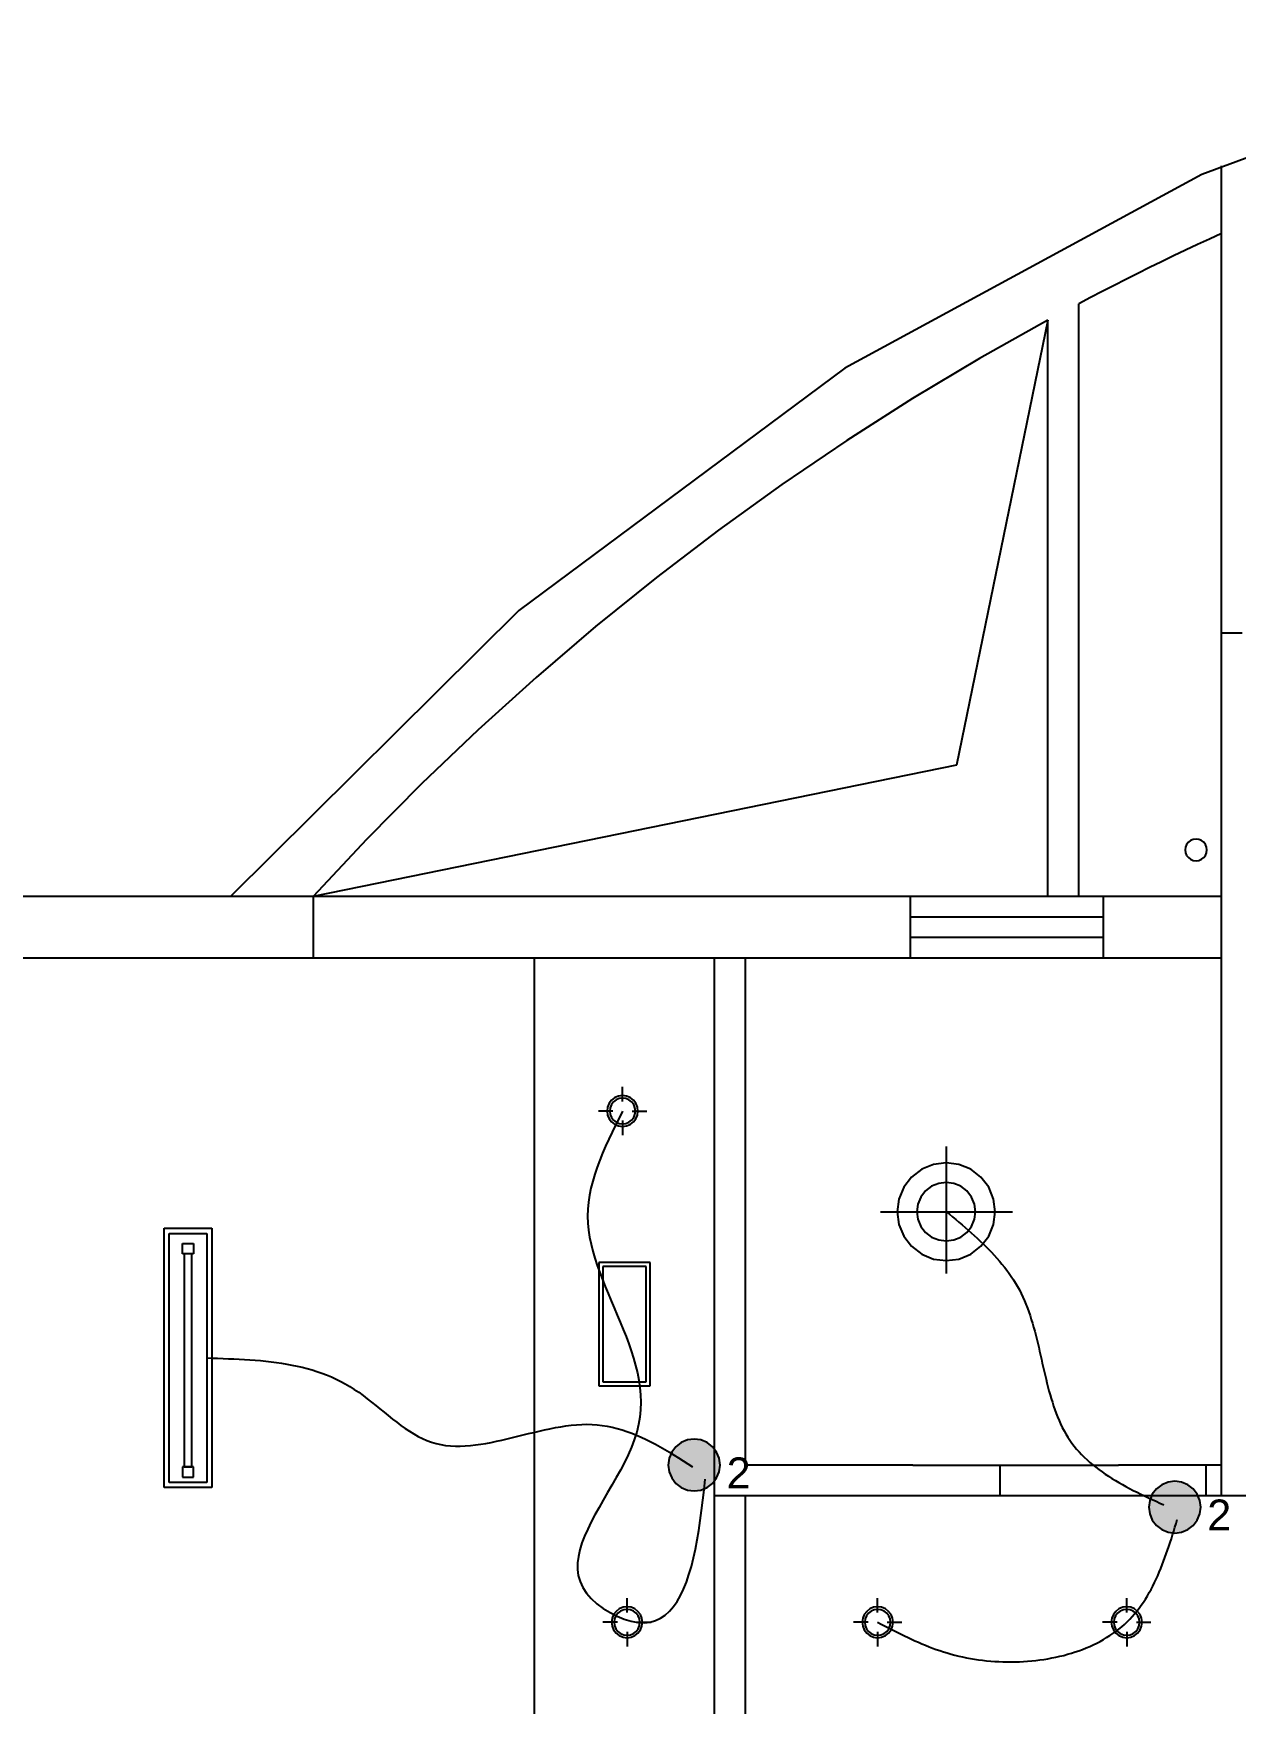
# Model space of a CAD drawing. Header units: centimetres. Extents: x 1966 to 8787, y 7398 to 12383.
# Drawn here: x 2579 to 3046, y 9245 to 9894 of the extents above; entities that cross this region are included whole.
import ezdxf

# ---------------------------------------------------------------- set-up
doc = ezdxf.new("R2010")
doc.units = ezdxf.units.CM
doc.styles.get("Standard").update_dxf_attribs({"font": 'arial.ttf', "height": 10})

# ---------------------------------------------------------------- blocks, each defined once
blk = doc.blocks.new('雙極開關')
h = blk.add_hatch(color=256)
h.dxf.hatch_style = 1
h.paths.add_polyline_path([(8.73, 15.12), (7.13, 17.21), (5.04, 18.81), (2.61, 19.81), (0, 20.16), (-2.61, 19.81), (-5.04, 18.81), (-7.13, 17.21), (-8.73, 15.12), (-9.74, 12.69), (-10.08, 10.08), (-9.74, 7.47), (-8.73, 5.04), (-7.13, 2.95), (-5.04, 1.35), (-2.61, 0.34), (0, 0), (2.61, 0.34), (5.04, 1.35), (7.13, 2.95), (8.73, 5.04), (9.74, 7.47), (10.08, 10.08), (9.74, 12.69)])
for p, q in [((-2.61, 19.81), (-5.04, 18.81)), ((0, 20.16), (-2.61, 19.81)), ((2.61, 19.81), (0, 20.16)), ((5.04, 18.81), (2.61, 19.81)), ((-8.73, 15.12), (-9.74, 12.69)), ((-7.13, 17.21), (-8.73, 15.12)), ((-5.04, 18.81), (-7.13, 17.21)), ((7.13, 17.21), (5.04, 18.81)), ((8.73, 15.12), (7.13, 17.21)), ((9.74, 12.69), (8.73, 15.12)), ((-9.74, 12.69), (-10.08, 10.08)), ((-10.08, 10.08), (-9.74, 7.47)), ((-9.74, 7.47), (-8.73, 5.04)), ((8.73, 5.04), (9.74, 7.47)), ((10.08, 10.08), (9.74, 12.69)), ((9.74, 7.47), (10.08, 10.08)), ((-8.73, 5.04), (-7.13, 2.95)), ((-7.13, 2.95), (-5.04, 1.35)), ((-5.04, 1.35), (-2.61, 0.34)), ((-2.61, 0.34), (0, 0)), ((0, 0), (2.61, 0.34)), ((2.61, 0.34), (5.04, 1.35)), ((5.04, 1.35), (7.13, 2.95)), ((7.13, 2.95), (8.73, 5.04))]:
    blk.add_line(p, q)
blk.add_text('2', height=12).set_placement((12.62, 1.03))

msp = doc.modelspace()

# ---------------------------------------------------------------- linework, layer by layer
for p, q in [((3181.29, 9893.71), (3033.31, 9838.84)), ((3040.97, 9815.95), (3040.97, 9842.28)), ((3033.31, 9838.84), (2894.6, 9763.57)), ((3040.97, 9815.95), (3036.28, 9813.8)), ((3040.97, 9660.57), (3040.97, 9815.95)), ((3026.95, 9809.43), (3022.29, 9807.21)), ((3031.61, 9811.63), (3026.95, 9809.43)), ((3036.28, 9813.8), (3031.61, 9811.63)), ((3013.02, 9802.71), (3008.4, 9800.42)), ((3017.65, 9804.97), (3013.02, 9802.71)), ((3022.29, 9807.21), (3017.65, 9804.97)), ((2999.19, 9795.79), (2994.61, 9793.44)), ((3003.79, 9798.12), (2999.19, 9795.79)), ((3008.4, 9800.42), (3003.79, 9798.12)), ((2990.03, 9791.07), (2985.47, 9788.67)), ((2985.47, 9558.29), (2985.47, 9788.67)), ((2994.61, 9793.44), (2990.03, 9791.07)), ((2973.47, 9782.25), (2937.97, 9609.29)), ((2973.47, 9782.25), (2946.98, 9767.37)), ((2973.47, 9558.29), (2973.47, 9782.25)), ((2894.6, 9763.57), (2767.93, 9669.42)), ((2946.98, 9767.37), (2920.92, 9751.77)), ((2920.92, 9751.77), (2895.31, 9735.44)), ((2895.31, 9735.44), (2870.16, 9718.4)), ((2870.16, 9718.4), (2845.5, 9700.66)), ((2845.5, 9700.66), (2821.35, 9682.25)), ((2821.35, 9682.25), (2797.71, 9663.17)), ((2767.93, 9669.42), (2655.88, 9558.29)), ((2797.71, 9663.17), (2774.62, 9643.43)), ((3040.97, 9558.29), (3040.97, 9660.57)), ((3048.97, 9660.57), (3040.97, 9660.57)), ((2774.62, 9643.43), (2752.09, 9623.06)), ((2752.09, 9623.06), (2730.14, 9602.07)), ((2937.97, 9609.29), (2688.03, 9558.29)), ((2730.14, 9602.07), (2708.78, 9580.47)), ((2708.78, 9580.47), (2688.03, 9558.29)), ((3026.99, 9577.48), (3026.84, 9576.39)), ((3026.84, 9576.39), (3026.99, 9575.29)), ((3027.41, 9578.5), (3026.99, 9577.48)), ((3026.99, 9575.29), (3027.41, 9574.27)), ((3028.08, 9579.37), (3027.41, 9578.5)), ((3028.95, 9580.04), (3028.08, 9579.37)), ((3029.97, 9580.47), (3028.95, 9580.04)), ((3031.07, 9580.61), (3029.97, 9580.47)), ((3032.16, 9580.47), (3031.07, 9580.61)), ((3033.18, 9580.04), (3032.16, 9580.47)), ((3034.05, 9579.37), (3033.18, 9580.04)), ((3034.72, 9578.5), (3034.05, 9579.37)), ((3035.15, 9577.48), (3034.72, 9578.5)), ((3034.72, 9574.27), (3035.15, 9575.29)), ((3035.29, 9576.39), (3035.15, 9577.48)), ((3035.15, 9575.29), (3035.29, 9576.39)), ((3027.41, 9574.27), (3028.08, 9573.4)), ((3028.08, 9573.4), (3028.95, 9572.73)), ((3028.95, 9572.73), (3029.97, 9572.31)), ((3029.97, 9572.31), (3031.07, 9572.16)), ((3031.07, 9572.16), (3032.16, 9572.31)), ((3032.16, 9572.31), (3033.18, 9572.73)), ((3033.18, 9572.73), (3034.05, 9573.4)), ((3034.05, 9573.4), (3034.72, 9574.27)), ((2655.88, 9558.29), (2489.97, 9558.29)), ((2688.03, 9558.29), (2655.88, 9558.29)), ((2688.03, 9558.29), (2688.03, 9534.29)), ((2919.99, 9558.29), (2688.03, 9558.29)), ((2919.99, 9558.29), (2919.99, 9550.29)), ((2973.47, 9558.29), (2919.99, 9558.29)), ((2985.47, 9558.29), (2973.47, 9558.29)), ((2994.99, 9558.29), (2985.47, 9558.29)), ((2994.99, 9558.29), (2994.99, 9550.29)), ((3040.97, 9558.29), (2994.99, 9558.29)), ((3040.97, 9534.29), (3040.97, 9558.29)), ((2994.99, 9550.29), (2919.99, 9550.29)), ((2919.99, 9550.29), (2919.99, 9542.29)), ((2994.99, 9550.29), (2994.99, 9542.29)), ((2994.99, 9542.29), (2919.99, 9542.29)), ((2919.99, 9542.29), (2919.99, 9534.29)), ((2994.99, 9542.29), (2994.99, 9534.29)), ((2688.03, 9534.29), (2513.97, 9534.29)), ((2773.97, 9534.29), (2688.03, 9534.29)), ((2773.97, 9228.29), (2773.97, 9534.29)), ((2843.97, 9534.29), (2773.97, 9534.29)), ((2843.97, 9325.29), (2843.97, 9534.29)), ((2855.97, 9534.29), (2843.97, 9534.29)), ((2855.97, 9337.29), (2855.97, 9534.29)), ((2919.99, 9534.29), (2855.97, 9534.29)), ((2994.99, 9534.29), (2919.99, 9534.29)), ((3040.97, 9534.29), (2994.99, 9534.29)), ((3040.97, 9337.29), (3040.97, 9534.29)), ((2808.22, 9480.9), (2808.22, 9484.31)), ((2803.03, 9477.9), (2802.43, 9476.45)), ((2803.98, 9479.14), (2803.03, 9477.9)), ((2803.89, 9477.4), (2803.39, 9476.19)), ((2804.69, 9478.43), (2803.89, 9477.4)), ((2805.22, 9480.1), (2803.98, 9479.14)), ((2805.72, 9479.23), (2804.69, 9478.43)), ((2806.67, 9480.69), (2805.22, 9480.1)), ((2806.93, 9479.73), (2805.72, 9479.23)), ((2808.22, 9480.9), (2806.67, 9480.69)), ((2808.22, 9479.9), (2806.93, 9479.73)), ((2809.78, 9480.69), (2808.22, 9480.9)), ((2808.22, 9479.9), (2808.22, 9480.9)), ((2809.52, 9479.73), (2808.22, 9479.9)), ((2808.22, 9478.64), (2808.22, 9479.9)), ((2810.72, 9479.23), (2809.52, 9479.73)), ((2811.22, 9480.1), (2809.78, 9480.69)), ((2811.76, 9478.43), (2810.72, 9479.23)), ((2812.47, 9479.14), (2811.22, 9480.1)), ((2812.55, 9477.4), (2811.76, 9478.43)), ((2813.42, 9477.9), (2812.47, 9479.14)), ((2813.05, 9476.19), (2812.55, 9477.4)), ((2814.02, 9476.45), (2813.42, 9477.9)), ((2802.22, 9474.9), (2798.82, 9474.9)), ((2802.43, 9476.45), (2802.22, 9474.9)), ((2802.22, 9474.9), (2802.43, 9473.35)), ((2803.22, 9474.9), (2802.22, 9474.9)), ((2802.43, 9473.35), (2803.03, 9471.9)), ((2803.03, 9471.9), (2803.98, 9470.66)), ((2803.39, 9476.19), (2803.22, 9474.9)), ((2803.22, 9474.9), (2803.39, 9473.61)), ((2804.48, 9474.9), (2803.22, 9474.9)), ((2803.39, 9473.61), (2803.89, 9472.4)), ((2803.89, 9472.4), (2804.69, 9471.36)), ((2803.98, 9470.66), (2805.22, 9469.7)), ((2804.69, 9471.36), (2805.72, 9470.57)), ((2806.86, 9472.18), (2805.51, 9469.46)), ((2805.72, 9470.57), (2806.93, 9470.07)), ((2808.22, 9474.9), (2806.86, 9472.18)), ((2808.22, 9471.16), (2808.22, 9469.9)), ((2809.52, 9470.07), (2810.72, 9470.57)), ((2810.72, 9470.57), (2811.76, 9471.36)), ((2811.22, 9469.7), (2812.47, 9470.66)), ((2811.76, 9471.36), (2812.55, 9472.4)), ((2811.96, 9474.9), (2813.22, 9474.9)), ((2812.47, 9470.66), (2813.42, 9471.9)), ((2812.55, 9472.4), (2813.05, 9473.61)), ((2813.22, 9474.9), (2813.05, 9476.19)), ((2813.05, 9473.61), (2813.22, 9474.9)), ((2813.22, 9474.9), (2814.22, 9474.9)), ((2813.42, 9471.9), (2814.02, 9473.35)), ((2814.22, 9474.9), (2814.02, 9476.45)), ((2814.02, 9473.35), (2814.22, 9474.9)), ((2814.22, 9474.9), (2817.63, 9474.9)), ((2802.9, 9464.01), (2801.66, 9461.29)), ((2804.19, 9466.73), (2802.9, 9464.01)), ((2805.51, 9469.46), (2804.19, 9466.73)), ((2805.22, 9469.7), (2806.67, 9469.1)), ((2806.67, 9469.1), (2808.22, 9468.9)), ((2806.93, 9470.07), (2808.22, 9469.9)), ((2808.22, 9469.9), (2809.52, 9470.07)), ((2808.22, 9469.9), (2808.22, 9468.9)), ((2808.22, 9468.9), (2809.78, 9469.1)), ((2808.22, 9468.9), (2808.22, 9465.49)), ((2809.78, 9469.1), (2811.22, 9469.7)), ((2800.48, 9458.57), (2799.38, 9455.84)), ((2801.66, 9461.29), (2800.48, 9458.57)), ((2934.01, 9461.11), (2934.01, 9454.83)), ((2798.36, 9453.12), (2797.44, 9450.4)), ((2799.38, 9455.84), (2798.36, 9453.12)), ((2924.49, 9452.28), (2920.54, 9449.25)), ((2929.08, 9454.18), (2924.49, 9452.28)), ((2934.01, 9454.83), (2929.08, 9454.18)), ((2938.94, 9454.18), (2934.01, 9454.83)), ((2934.01, 9454.83), (2934.01, 9447.17)), ((2943.53, 9452.28), (2938.94, 9454.18)), ((2947.47, 9449.25), (2943.53, 9452.28)), ((2795.94, 9444.95), (2795.38, 9442.23)), ((2796.63, 9447.67), (2795.94, 9444.95)), ((2797.44, 9450.4), (2796.63, 9447.67)), ((2917.52, 9445.31), (2915.62, 9440.71)), ((2920.54, 9449.25), (2917.52, 9445.31)), ((2928.32, 9445.64), (2925.96, 9443.83)), ((2931.06, 9446.78), (2928.32, 9445.64)), ((2934.01, 9447.17), (2931.06, 9446.78)), ((2936.95, 9446.78), (2934.01, 9447.17)), ((2934.01, 9447.17), (2934.01, 9424.4)), ((2939.7, 9445.64), (2936.95, 9446.78)), ((2942.06, 9443.83), (2939.7, 9445.64)), ((2950.5, 9445.31), (2947.47, 9449.25)), ((2952.4, 9440.71), (2950.5, 9445.31)), ((2794.97, 9439.5), (2794.72, 9436.78)), ((2795.38, 9442.23), (2794.97, 9439.5)), ((2915.62, 9440.71), (2914.97, 9435.79)), ((2923.01, 9438.73), (2922.63, 9435.79)), ((2924.15, 9441.48), (2923.01, 9438.73)), ((2925.96, 9443.83), (2924.15, 9441.48)), ((2943.87, 9441.48), (2942.06, 9443.83)), ((2945, 9438.73), (2943.87, 9441.48)), ((2945.39, 9435.79), (2945, 9438.73)), ((2953.05, 9435.79), (2952.4, 9440.71)), ((2794.72, 9436.78), (2794.64, 9434.05)), ((2794.64, 9434.05), (2794.74, 9431.32)), ((2908.4, 9435.79), (2914.97, 9435.79)), ((2914.97, 9435.79), (2915.62, 9430.86)), ((2914.97, 9435.79), (2922.63, 9435.79)), ((2922.63, 9435.79), (2923.01, 9432.84)), ((2922.63, 9435.79), (2934.05, 9435.79)), ((2923.01, 9432.84), (2924.15, 9430.09)), ((2934.05, 9435.79), (2935.27, 9434.77)), ((2934.05, 9435.79), (2945.39, 9435.79)), ((2935.27, 9434.77), (2936.49, 9433.75)), ((2936.49, 9433.75), (2937.71, 9432.73)), ((2937.71, 9432.73), (2938.92, 9431.7)), ((2938.92, 9431.7), (2940.13, 9430.68)), ((2943.87, 9430.09), (2945, 9432.84)), ((2945, 9432.84), (2945.39, 9435.79)), ((2945.39, 9435.79), (2953.05, 9435.79)), ((2952.4, 9430.86), (2953.05, 9435.79)), ((2953.05, 9435.79), (2959.7, 9435.79)), ((2630.05, 9328.54), (2630.05, 9429.34)), ((2630.05, 9429.34), (2648.67, 9429.34)), ((2632.05, 9330.54), (2632.05, 9427.34)), ((2632.05, 9427.34), (2646.67, 9427.34)), ((2646.67, 9427.34), (2646.67, 9378.94)), ((2648.67, 9429.34), (2648.67, 9328.54)), ((2794.74, 9431.32), (2795.01, 9428.59)), ((2795.01, 9428.59), (2795.43, 9425.87)), ((2795.43, 9425.87), (2795.99, 9423.13)), ((2915.62, 9430.86), (2917.52, 9426.27)), ((2917.52, 9426.27), (2920.54, 9422.32)), ((2924.15, 9430.09), (2925.96, 9427.74)), ((2925.96, 9427.74), (2928.32, 9425.93)), ((2928.32, 9425.93), (2931.06, 9424.79)), ((2936.95, 9424.79), (2939.7, 9425.93)), ((2939.7, 9425.93), (2942.06, 9427.74)), ((2940.13, 9430.68), (2941.32, 9429.65)), ((2941.32, 9429.65), (2942.52, 9428.61)), ((2942.06, 9427.74), (2943.87, 9430.09)), ((2942.52, 9428.61), (2943.7, 9427.57)), ((2943.7, 9427.57), (2944.87, 9426.51)), ((2944.87, 9426.51), (2946.03, 9425.46)), ((2946.03, 9425.46), (2947.17, 9424.39)), ((2947.47, 9422.32), (2950.5, 9426.27)), ((2950.5, 9426.27), (2952.4, 9430.86)), ((2637.17, 9419.43), (2637.17, 9423.45)), ((2637.17, 9423.45), (2641.51, 9423.45)), ((2637.84, 9419.43), (2637.17, 9419.43)), ((2637.84, 9419.43), (2637.84, 9336.62)), ((2640.84, 9419.43), (2637.84, 9419.43)), ((2641.51, 9419.43), (2640.84, 9419.43)), ((2640.84, 9336.62), (2640.84, 9419.43)), ((2641.51, 9423.45), (2641.51, 9419.43)), ((2795.99, 9423.13), (2796.67, 9420.4)), ((2796.67, 9420.4), (2797.47, 9417.66)), ((2920.54, 9422.32), (2924.49, 9419.3)), ((2924.49, 9419.3), (2929.08, 9417.39)), ((2931.06, 9424.79), (2934.01, 9424.4)), ((2934.01, 9424.4), (2936.95, 9424.79)), ((2934.01, 9424.4), (2934.01, 9416.75)), ((2938.94, 9417.39), (2943.53, 9419.3)), ((2943.53, 9419.3), (2947.47, 9422.32)), ((2947.17, 9424.39), (2948.3, 9423.31)), ((2948.3, 9423.31), (2949.41, 9422.22)), ((2949.41, 9422.22), (2950.5, 9421.12)), ((2950.5, 9421.12), (2951.58, 9420.01)), ((2951.58, 9420.01), (2952.63, 9418.88)), ((2952.63, 9418.88), (2953.66, 9417.74)), ((2797.47, 9417.66), (2798.36, 9414.92)), ((2798.36, 9414.92), (2799.34, 9412.18)), ((2818.98, 9416.09), (2798.98, 9416.09)), ((2798.98, 9416.09), (2798.98, 9368.09)), ((2799.34, 9412.18), (2800.38, 9409.43)), ((2817.38, 9414.49), (2800.58, 9414.49)), ((2800.58, 9414.49), (2800.58, 9369.69)), ((2817.38, 9369.69), (2817.38, 9414.49)), ((2818.98, 9368.09), (2818.98, 9416.09)), ((2929.08, 9417.39), (2934.01, 9416.75)), ((2934.01, 9416.75), (2938.94, 9417.39)), ((2934.01, 9416.75), (2934.01, 9411.79)), ((2953.66, 9417.74), (2954.67, 9416.59)), ((2954.67, 9416.59), (2955.65, 9415.41)), ((2955.65, 9415.41), (2956.6, 9414.23)), ((2956.6, 9414.23), (2957.53, 9413.02)), ((2957.53, 9413.02), (2958.43, 9411.79)), ((2800.38, 9409.43), (2801.48, 9406.68)), ((2801.48, 9406.68), (2802.63, 9403.93)), ((2958.43, 9411.79), (2959.29, 9410.55)), ((2959.29, 9410.55), (2960.13, 9409.28)), ((2960.13, 9409.28), (2960.93, 9407.99)), ((2960.93, 9407.99), (2961.7, 9406.68)), ((2961.7, 9406.68), (2962.43, 9405.35)), ((2802.63, 9403.93), (2803.8, 9401.17)), ((2803.8, 9401.17), (2804.99, 9398.4)), ((2962.43, 9405.35), (2963.12, 9403.99)), ((2963.12, 9403.99), (2963.77, 9402.61)), ((2963.77, 9402.61), (2964.39, 9401.2)), ((2964.39, 9401.2), (2964.98, 9399.78)), ((2964.98, 9399.78), (2965.54, 9398.34)), ((2804.99, 9398.4), (2806.17, 9395.63)), ((2806.17, 9395.63), (2807.34, 9392.85)), ((2807.34, 9392.85), (2808.48, 9390.06)), ((2965.54, 9398.34), (2966.07, 9396.88)), ((2966.07, 9396.88), (2966.58, 9395.4)), ((2966.58, 9395.4), (2967.06, 9393.91)), ((2967.06, 9393.91), (2967.52, 9392.41)), ((2808.48, 9390.06), (2809.59, 9387.27)), ((2809.59, 9387.27), (2810.63, 9384.47)), ((2967.52, 9392.41), (2967.96, 9390.89)), ((2967.96, 9390.89), (2968.38, 9389.36)), ((2968.38, 9389.36), (2968.78, 9387.83)), ((2968.78, 9387.83), (2969.17, 9386.28)), ((2969.17, 9386.28), (2969.55, 9384.73)), ((2810.63, 9384.47), (2811.61, 9381.66)), ((2811.61, 9381.66), (2812.5, 9378.84)), ((2969.55, 9384.73), (2969.92, 9383.18)), ((2969.92, 9383.18), (2970.28, 9381.62)), ((2970.28, 9381.62), (2970.64, 9380.06)), ((2970.64, 9380.06), (2970.99, 9378.5)), ((2646.67, 9378.94), (2648.78, 9378.88)), ((2646.67, 9378.94), (2646.67, 9330.54)), ((2648.78, 9378.88), (2650.89, 9378.81)), ((2650.89, 9378.81), (2652.99, 9378.74)), ((2652.99, 9378.74), (2655.09, 9378.66)), ((2655.09, 9378.66), (2657.19, 9378.57)), ((2657.19, 9378.57), (2659.28, 9378.47)), ((2659.28, 9378.47), (2661.37, 9378.35)), ((2661.37, 9378.35), (2663.45, 9378.22)), ((2663.45, 9378.22), (2665.52, 9378.06)), ((2665.52, 9378.06), (2667.59, 9377.89)), ((2667.59, 9377.89), (2669.64, 9377.68)), ((2669.64, 9377.68), (2671.69, 9377.45)), ((2671.69, 9377.45), (2673.72, 9377.19)), ((2673.72, 9377.19), (2675.74, 9376.89)), ((2675.74, 9376.89), (2677.75, 9376.56)), ((2677.75, 9376.56), (2679.75, 9376.19)), ((2679.75, 9376.19), (2681.73, 9375.78)), ((2681.73, 9375.78), (2683.69, 9375.33)), ((2683.69, 9375.33), (2685.64, 9374.83)), ((2685.64, 9374.83), (2687.57, 9374.28)), ((2687.57, 9374.28), (2689.48, 9373.68)), ((2689.48, 9373.68), (2691.37, 9373.03)), ((2812.5, 9378.84), (2813.29, 9376.01)), ((2813.29, 9376.01), (2813.97, 9373.18)), ((2813.97, 9373.18), (2814.53, 9370.33)), ((2970.99, 9378.5), (2971.34, 9376.94)), ((2971.34, 9376.94), (2971.69, 9375.38)), ((2971.69, 9375.38), (2972.05, 9373.83)), ((2972.05, 9373.83), (2972.41, 9372.28)), ((2691.37, 9373.03), (2693.24, 9372.32)), ((2693.24, 9372.32), (2695.09, 9371.55)), ((2695.09, 9371.55), (2696.92, 9370.72)), ((2696.92, 9370.72), (2698.72, 9369.83)), ((2698.72, 9369.83), (2700.5, 9368.87)), ((2700.5, 9368.87), (2702.25, 9367.84)), ((2702.25, 9367.84), (2703.98, 9366.74)), ((2703.98, 9366.74), (2705.69, 9365.58)), ((2798.98, 9368.09), (2818.98, 9368.09)), ((2800.58, 9369.69), (2817.38, 9369.69)), ((2814.53, 9370.33), (2814.94, 9367.48)), ((2814.94, 9367.48), (2815.2, 9364.61)), ((2972.41, 9372.28), (2972.78, 9370.74)), ((2972.78, 9370.74), (2973.15, 9369.21)), ((2973.15, 9369.21), (2973.54, 9367.69)), ((2973.54, 9367.69), (2973.93, 9366.17)), ((2705.69, 9365.58), (2707.37, 9364.36)), ((2707.37, 9364.36), (2709.03, 9363.1)), ((2709.03, 9363.1), (2710.68, 9361.8)), ((2710.68, 9361.8), (2712.32, 9360.49)), ((2712.32, 9360.49), (2713.95, 9359.16)), ((2815.2, 9364.61), (2815.3, 9361.73)), ((2815.3, 9361.73), (2815.21, 9358.84)), ((2973.93, 9366.17), (2974.35, 9364.67)), ((2974.35, 9364.67), (2974.78, 9363.19)), ((2974.78, 9363.19), (2975.23, 9361.72)), ((2975.23, 9361.72), (2975.7, 9360.26)), ((2975.7, 9360.26), (2976.19, 9358.82)), ((2713.95, 9359.16), (2715.58, 9357.83)), ((2715.58, 9357.83), (2717.2, 9356.51)), ((2717.2, 9356.51), (2718.82, 9355.21)), ((2718.82, 9355.21), (2720.45, 9353.95)), ((2720.45, 9353.95), (2722.08, 9352.72)), ((2814.93, 9355.94), (2814.44, 9353.03)), ((2815.21, 9358.84), (2814.93, 9355.94)), ((2976.19, 9358.82), (2976.71, 9357.41)), ((2976.71, 9357.41), (2977.26, 9356.01)), ((2977.26, 9356.01), (2977.84, 9354.64)), ((2977.84, 9354.64), (2978.44, 9353.29)), ((2722.08, 9352.72), (2723.73, 9351.55)), ((2723.73, 9351.55), (2725.38, 9350.43)), ((2725.38, 9350.43), (2727.06, 9349.39)), ((2727.06, 9349.39), (2728.75, 9348.44)), ((2728.75, 9348.44), (2730.46, 9347.58)), ((2730.46, 9347.58), (2732.21, 9346.82)), ((2761.27, 9347), (2763.34, 9347.48)), ((2763.34, 9347.48), (2765.42, 9347.98)), ((2765.42, 9347.98), (2767.5, 9348.49)), ((2767.5, 9348.49), (2769.58, 9349.01)), ((2769.58, 9349.01), (2771.67, 9349.53)), ((2771.67, 9349.53), (2773.76, 9350.03)), ((2773.76, 9350.03), (2775.85, 9350.53)), ((2775.85, 9350.53), (2777.94, 9351)), ((2777.94, 9351), (2780.03, 9351.44)), ((2780.03, 9351.44), (2782.11, 9351.85)), ((2782.11, 9351.85), (2784.18, 9352.21)), ((2784.18, 9352.21), (2786.24, 9352.53)), ((2786.24, 9352.53), (2788.3, 9352.78)), ((2788.3, 9352.78), (2790.34, 9352.98)), ((2790.34, 9352.98), (2792.37, 9353.1)), ((2792.37, 9353.1), (2794.39, 9353.15)), ((2794.39, 9353.15), (2796.39, 9353.11)), ((2796.39, 9353.11), (2798.37, 9352.98)), ((2798.37, 9352.98), (2800.34, 9352.75)), ((2800.34, 9352.75), (2802.29, 9352.44)), ((2802.29, 9352.44), (2804.22, 9352.04)), ((2804.22, 9352.04), (2806.13, 9351.56)), ((2806.13, 9351.56), (2808.03, 9351.01)), ((2808.03, 9351.01), (2809.92, 9350.39)), ((2809.92, 9350.39), (2811.8, 9349.69)), ((2812.78, 9347.17), (2811.65, 9344.23)), ((2811.8, 9349.69), (2813.66, 9348.94)), ((2813.72, 9350.11), (2812.78, 9347.17)), ((2813.66, 9348.94), (2815.51, 9348.13)), ((2814.44, 9353.03), (2813.72, 9350.11)), ((2815.51, 9348.13), (2817.35, 9347.26)), ((2817.35, 9347.26), (2819.18, 9346.35)), ((2978.44, 9353.29), (2979.08, 9351.97)), ((2979.08, 9351.97), (2979.76, 9350.67)), ((2979.76, 9350.67), (2980.47, 9349.4)), ((2980.47, 9349.4), (2981.23, 9348.16)), ((2981.23, 9348.16), (2982.02, 9346.95)), ((2732.21, 9346.82), (2733.97, 9346.18)), ((2733.97, 9346.18), (2735.77, 9345.66)), ((2735.77, 9345.66), (2737.6, 9345.26)), ((2737.6, 9345.26), (2739.46, 9344.97)), ((2739.46, 9344.97), (2741.34, 9344.78)), ((2741.34, 9344.78), (2743.25, 9344.68)), ((2743.25, 9344.68), (2745.18, 9344.68)), ((2745.18, 9344.68), (2747.13, 9344.75)), ((2747.13, 9344.75), (2749.1, 9344.91)), ((2749.1, 9344.91), (2751.09, 9345.12)), ((2751.09, 9345.12), (2753.1, 9345.4)), ((2753.1, 9345.4), (2755.13, 9345.74)), ((2755.13, 9345.74), (2757.16, 9346.12)), ((2757.16, 9346.12), (2759.21, 9346.54)), ((2759.21, 9346.54), (2761.27, 9347)), ((2810.36, 9341.28), (2808.93, 9338.33)), ((2811.65, 9344.23), (2810.36, 9341.28)), ((2819.18, 9346.35), (2821.01, 9345.39)), ((2821.01, 9345.39), (2822.82, 9344.39)), ((2822.82, 9344.39), (2824.63, 9343.36)), ((2824.63, 9343.36), (2826.43, 9342.29)), ((2826.43, 9342.29), (2828.23, 9341.2)), ((2828.23, 9341.2), (2830.02, 9340.08)), ((2982.02, 9346.95), (2982.86, 9345.77)), ((2982.86, 9345.77), (2983.74, 9344.63)), ((2983.74, 9344.63), (2984.66, 9343.51)), ((2984.66, 9343.51), (2985.62, 9342.42)), ((2985.62, 9342.42), (2986.62, 9341.36)), ((2986.62, 9341.36), (2987.66, 9340.33)), ((2637.17, 9336.62), (2637.17, 9332.6)), ((2640.84, 9336.62), (2637.17, 9336.62)), ((2637.84, 9336.62), (2640.84, 9336.62)), ((2641.51, 9336.62), (2640.84, 9336.62)), ((2641.51, 9332.6), (2641.51, 9336.62)), ((2807.39, 9335.39), (2805.77, 9332.45)), ((2808.93, 9338.33), (2807.39, 9335.39)), ((2830.02, 9340.08), (2831.81, 9338.95)), ((2831.81, 9338.95), (2833.6, 9337.81)), ((2833.6, 9337.81), (2835.38, 9336.65)), ((2920.97, 9337.29), (2855.97, 9337.29)), ((2920.97, 9337.29), (3000.97, 9337.29)), ((2954.97, 9325.29), (2954.97, 9337.29)), ((2987.66, 9340.33), (2988.73, 9339.33)), ((2988.73, 9339.33), (2989.83, 9338.35)), ((2989.83, 9338.35), (2990.97, 9337.39)), ((2990.97, 9337.39), (2992.13, 9336.46)), ((2992.13, 9336.46), (2993.33, 9335.55)), ((2993.33, 9335.55), (2994.56, 9334.66)), ((2994.56, 9334.66), (2995.82, 9333.79)), ((3040.97, 9337.29), (3000.97, 9337.29)), ((3034.97, 9325.29), (3034.97, 9337.29)), ((3040.97, 9325.29), (3040.97, 9337.29)), ((2648.67, 9328.54), (2630.05, 9328.54)), ((2646.67, 9330.54), (2632.05, 9330.54)), ((2637.17, 9332.6), (2641.51, 9332.6)), ((2804.1, 9329.53), (2802.41, 9326.62)), ((2805.77, 9332.45), (2804.1, 9329.53)), ((2839.46, 9323.64), (2839.93, 9327.68)), ((2839.93, 9327.68), (2840.37, 9331.77)), ((2995.82, 9333.79), (2997.1, 9332.94)), ((2997.1, 9332.94), (2998.4, 9332.11)), ((2998.4, 9332.11), (2999.73, 9331.29)), ((2999.73, 9331.29), (3001.08, 9330.5)), ((3001.08, 9330.5), (3002.45, 9329.72)), ((3002.45, 9329.72), (3003.85, 9328.95)), ((3003.85, 9328.95), (3005.26, 9328.2)), ((3005.26, 9328.2), (3006.68, 9327.45)), ((2800.73, 9323.73), (2799.09, 9320.87)), ((2802.41, 9326.62), (2800.73, 9323.73)), ((2838.96, 9319.66), (2839.46, 9323.64)), ((2843.97, 9238.29), (2843.97, 9325.29)), ((2855.97, 9325.29), (2843.97, 9325.29)), ((2855.97, 9238.29), (2855.97, 9325.29)), ((2920.97, 9325.29), (2855.97, 9325.29)), ((3000.97, 9325.29), (2920.97, 9325.29)), ((3040.97, 9325.29), (3000.97, 9325.29)), ((3006.68, 9327.45), (3008.13, 9326.73)), ((3008.13, 9326.73), (3009.59, 9326.01)), ((3009.59, 9326.01), (3011.06, 9325.3)), ((3011.06, 9325.3), (3012.54, 9324.6)), ((3012.54, 9324.6), (3014.03, 9323.91)), ((3014.03, 9323.91), (3015.53, 9323.22)), ((3015.53, 9323.22), (3017.04, 9322.54)), ((3017.04, 9322.54), (3018.56, 9321.87)), ((3064.97, 9325.29), (3040.97, 9325.29)), ((2796.03, 9315.22), (2794.67, 9312.45)), ((2797.51, 9318.03), (2796.03, 9315.22)), ((2799.09, 9320.87), (2797.51, 9318.03)), ((2837.85, 9311.94), (2838.42, 9315.75)), ((2838.42, 9315.75), (2838.96, 9319.66)), ((3023.33, 9314.66), (3023.77, 9316.17)), ((2793.47, 9309.72), (2792.44, 9307.03)), ((2794.67, 9312.45), (2793.47, 9309.72)), ((2836.53, 9304.65), (2837.22, 9308.23)), ((2837.22, 9308.23), (2837.85, 9311.94)), ((3021.01, 9307.18), (3021.49, 9308.66)), ((3021.49, 9308.66), (3021.95, 9310.16)), ((3021.95, 9310.16), (3022.42, 9311.65)), ((3022.42, 9311.65), (3022.87, 9313.16)), ((3022.87, 9313.16), (3023.33, 9314.66)), ((2791.05, 9301.8), (2790.74, 9299.26)), ((2791.63, 9304.39), (2791.05, 9301.8)), ((2792.44, 9307.03), (2791.63, 9304.39)), ((2835.77, 9301.21), (2836.53, 9304.65)), ((3019, 9301.34), (3019.52, 9302.78)), ((3019.52, 9302.78), (3020.03, 9304.24)), ((3020.03, 9304.24), (3020.52, 9305.7)), ((3020.52, 9305.7), (3021.01, 9307.18)), ((2790.74, 9299.26), (2790.73, 9296.78)), ((2790.73, 9296.78), (2791.04, 9294.36)), ((2834.04, 9294.8), (2834.95, 9297.92)), ((2834.95, 9297.92), (2835.77, 9301.21)), ((3016.18, 9294.31), (3016.78, 9295.69)), ((3016.78, 9295.69), (3017.36, 9297.08)), ((3017.36, 9297.08), (3017.92, 9298.48)), ((3017.92, 9298.48), (3018.47, 9299.9)), ((3018.47, 9299.9), (3019, 9301.34)), ((2791.04, 9294.36), (2791.71, 9292.01)), ((2791.71, 9292.01), (2792.76, 9289.73)), ((2792.76, 9289.73), (2794.23, 9287.53)), ((2830.76, 9286.61), (2831.95, 9289.13)), ((2831.95, 9289.13), (2833.04, 9291.86)), ((2833.04, 9291.86), (2834.04, 9294.8)), ((3012.88, 9287.73), (3013.58, 9289)), ((3013.58, 9289), (3014.26, 9290.3)), ((3014.26, 9290.3), (3014.92, 9291.62)), ((3014.92, 9291.62), (3015.56, 9292.96)), ((3015.56, 9292.96), (3016.18, 9294.31)), ((2794.23, 9287.53), (2796.09, 9285.41)), ((2796.09, 9285.41), (2798.28, 9283.43)), ((2798.28, 9283.43), (2800.73, 9281.6)), ((2809.96, 9282.22), (2808.41, 9282.02)), ((2809.96, 9282.22), (2809.96, 9285.63)), ((2811.51, 9282.02), (2809.96, 9282.22)), ((2809.96, 9281.22), (2809.96, 9282.22)), ((2826.5, 9280.49), (2828.04, 9282.28)), ((2828.04, 9282.28), (2829.46, 9284.32)), ((2829.46, 9284.32), (2830.76, 9286.61)), ((2907.34, 9282.22), (2905.79, 9282.02)), ((2907.34, 9282.22), (2907.34, 9285.63)), ((2908.9, 9282.02), (2907.34, 9282.22)), ((2907.34, 9281.22), (2907.34, 9282.22)), ((3004.13, 9282.22), (3002.58, 9282.02)), ((3004.13, 9282.22), (3004.13, 9285.63)), ((3005.68, 9282.02), (3004.13, 9282.22)), ((3004.13, 9281.22), (3004.13, 9282.22)), ((3008.96, 9281.7), (3009.8, 9282.86)), ((3009.8, 9282.86), (3010.61, 9284.04)), ((3010.61, 9284.04), (3011.39, 9285.24)), ((3011.39, 9285.24), (3012.15, 9286.47)), ((3012.15, 9286.47), (3012.88, 9287.73)), ((2803.96, 9276.22), (2800.55, 9276.22)), ((2800.73, 9281.6), (2803.37, 9279.97)), ((2803.37, 9279.97), (2806.11, 9278.57)), ((2804.16, 9277.77), (2803.96, 9276.22)), ((2803.96, 9276.22), (2804.16, 9274.67)), ((2804.96, 9276.22), (2803.96, 9276.22)), ((2804.76, 9279.22), (2804.16, 9277.77)), ((2805.72, 9280.46), (2804.76, 9279.22)), ((2805.13, 9277.52), (2804.96, 9276.22)), ((2806.22, 9276.22), (2804.96, 9276.22)), ((2804.96, 9276.22), (2805.13, 9274.93)), ((2805.63, 9278.72), (2805.13, 9277.52)), ((2806.42, 9279.76), (2805.63, 9278.72)), ((2806.96, 9281.42), (2805.72, 9280.46)), ((2806.11, 9278.57), (2808.88, 9277.45)), ((2807.46, 9280.55), (2806.42, 9279.76)), ((2808.41, 9282.02), (2806.96, 9281.42)), ((2808.66, 9281.05), (2807.46, 9280.55)), ((2809.96, 9281.22), (2808.66, 9281.05)), ((2808.88, 9277.45), (2811.6, 9276.63)), ((2809.96, 9279.96), (2809.96, 9281.22)), ((2811.25, 9281.05), (2809.96, 9281.22)), ((2812.46, 9280.55), (2811.25, 9281.05)), ((2812.96, 9281.42), (2811.51, 9282.02)), ((2811.6, 9276.63), (2814.22, 9276.15)), ((2813.49, 9279.76), (2812.46, 9280.55)), ((2814.2, 9280.46), (2812.96, 9281.42)), ((2814.29, 9278.72), (2813.49, 9279.76)), ((2813.7, 9276.22), (2814.96, 9276.22)), ((2815.15, 9279.22), (2814.2, 9280.46)), ((2814.22, 9276.15), (2816.66, 9276.04)), ((2814.79, 9277.52), (2814.29, 9278.72)), ((2814.96, 9276.22), (2814.79, 9277.52)), ((2814.79, 9274.93), (2814.96, 9276.22)), ((2814.96, 9276.22), (2815.96, 9276.22)), ((2815.75, 9277.77), (2815.15, 9279.22)), ((2815.96, 9276.22), (2815.75, 9277.77)), ((2815.75, 9274.67), (2815.96, 9276.22)), ((2815.96, 9276.22), (2819.37, 9276.22)), ((2816.66, 9276.04), (2818.93, 9276.29)), ((2818.93, 9276.29), (2821.05, 9276.87)), ((2821.05, 9276.87), (2823.01, 9277.78)), ((2823.01, 9277.78), (2824.82, 9278.99)), ((2824.82, 9278.99), (2826.5, 9280.49)), ((2901.34, 9276.22), (2897.94, 9276.22)), ((2901.55, 9277.77), (2901.34, 9276.22)), ((2901.34, 9276.22), (2901.55, 9274.67)), ((2902.34, 9276.22), (2901.34, 9276.22)), ((2902.15, 9279.22), (2901.55, 9277.77)), ((2903.1, 9280.46), (2902.15, 9279.22)), ((2902.51, 9277.52), (2902.34, 9276.22)), ((2903.6, 9276.22), (2902.34, 9276.22)), ((2902.34, 9276.22), (2902.51, 9274.93)), ((2903.01, 9278.72), (2902.51, 9277.52)), ((2903.81, 9279.76), (2903.01, 9278.72)), ((2904.34, 9281.42), (2903.1, 9280.46)), ((2904.84, 9280.55), (2903.81, 9279.76)), ((2905.79, 9282.02), (2904.34, 9281.42)), ((2906.05, 9281.05), (2904.84, 9280.55)), ((2907.34, 9281.22), (2906.05, 9281.05)), ((2907.34, 9279.96), (2907.34, 9281.22)), ((2908.64, 9281.05), (2907.34, 9281.22)), ((2907.34, 9276.22), (2908.65, 9275.54)), ((2909.84, 9280.55), (2908.64, 9281.05)), ((2910.34, 9281.42), (2908.9, 9282.02)), ((2910.88, 9279.76), (2909.84, 9280.55)), ((2911.59, 9280.46), (2910.34, 9281.42)), ((2911.67, 9278.72), (2910.88, 9279.76)), ((2911.09, 9276.22), (2912.34, 9276.22)), ((2912.54, 9279.22), (2911.59, 9280.46)), ((2912.17, 9277.52), (2911.67, 9278.72)), ((2912.34, 9276.22), (2912.17, 9277.52)), ((2912.17, 9274.93), (2912.34, 9276.22)), ((2912.34, 9276.22), (2913.34, 9276.22)), ((2913.14, 9277.77), (2912.54, 9279.22)), ((2913.34, 9276.22), (2913.14, 9277.77)), ((2913.14, 9274.67), (2913.34, 9276.22)), ((2913.34, 9276.22), (2916.75, 9276.22)), ((2998.13, 9276.22), (2994.72, 9276.22)), ((2998.33, 9277.77), (2998.13, 9276.22)), ((2998.13, 9276.22), (2998.33, 9274.67)), ((2999.13, 9276.22), (2998.13, 9276.22)), ((2998.93, 9279.22), (2998.33, 9277.77)), ((2999.89, 9280.46), (2998.93, 9279.22)), ((2999.3, 9277.52), (2999.13, 9276.22)), ((2999.13, 9276.22), (2999.3, 9274.93)), ((3000.39, 9276.22), (2999.13, 9276.22)), ((2999.8, 9278.72), (2999.3, 9277.52)), ((3000.59, 9279.76), (2999.8, 9278.72)), ((3001.13, 9281.42), (2999.89, 9280.46)), ((3001.63, 9280.55), (3000.59, 9279.76)), ((3002.58, 9282.02), (3001.13, 9281.42)), ((3002.84, 9281.05), (3001.63, 9280.55)), ((3004.13, 9281.22), (3002.84, 9281.05)), ((3003.25, 9275.4), (3004.28, 9276.37)), ((3005.42, 9281.05), (3004.13, 9281.22)), ((3004.13, 9279.96), (3004.13, 9281.22)), ((3004.28, 9276.37), (3005.29, 9277.38)), ((3005.29, 9277.38), (3006.26, 9278.41)), ((3006.63, 9280.55), (3005.42, 9281.05)), ((3007.13, 9281.42), (3005.68, 9282.02)), ((3006.26, 9278.41), (3007.19, 9279.48)), ((3007.67, 9279.76), (3006.63, 9280.55)), ((3008.37, 9280.46), (3007.13, 9281.42)), ((3007.19, 9279.48), (3008.09, 9280.58)), ((3008.46, 9278.72), (3007.67, 9279.76)), ((3007.87, 9276.22), (3009.13, 9276.22)), ((3008.09, 9280.58), (3008.96, 9281.7)), ((3009.33, 9279.22), (3008.37, 9280.46)), ((3008.96, 9277.52), (3008.46, 9278.72)), ((3009.13, 9276.22), (3008.96, 9277.52)), ((3008.96, 9274.93), (3009.13, 9276.22)), ((3009.13, 9276.22), (3010.13, 9276.22)), ((3009.93, 9277.77), (3009.33, 9279.22)), ((3010.13, 9276.22), (3009.93, 9277.77)), ((3009.93, 9274.67), (3010.13, 9276.22)), ((3010.13, 9276.22), (3013.54, 9276.22)), ((2804.16, 9274.67), (2804.76, 9273.22)), ((2804.76, 9273.22), (2805.72, 9271.98)), ((2805.13, 9274.93), (2805.63, 9273.72)), ((2805.63, 9273.72), (2806.42, 9272.69)), ((2805.72, 9271.98), (2806.96, 9271.03)), ((2806.42, 9272.69), (2807.46, 9271.89)), ((2806.96, 9271.03), (2808.41, 9270.43)), ((2807.46, 9271.89), (2808.66, 9271.39)), ((2808.41, 9270.43), (2809.96, 9270.22)), ((2808.66, 9271.39), (2809.96, 9271.22)), ((2809.96, 9272.48), (2809.96, 9271.22)), ((2809.96, 9271.22), (2811.25, 9271.39)), ((2809.96, 9271.22), (2809.96, 9270.22)), ((2809.96, 9270.22), (2811.51, 9270.43)), ((2809.96, 9270.22), (2809.96, 9266.81)), ((2811.25, 9271.39), (2812.46, 9271.89)), ((2811.51, 9270.43), (2812.96, 9271.03)), ((2812.46, 9271.89), (2813.49, 9272.69)), ((2812.96, 9271.03), (2814.2, 9271.98)), ((2813.49, 9272.69), (2814.29, 9273.72)), ((2814.2, 9271.98), (2815.15, 9273.22)), ((2814.29, 9273.72), (2814.79, 9274.93)), ((2815.15, 9273.22), (2815.75, 9274.67)), ((2901.55, 9274.67), (2902.15, 9273.22)), ((2902.15, 9273.22), (2903.1, 9271.98)), ((2902.51, 9274.93), (2903.01, 9273.72)), ((2903.01, 9273.72), (2903.81, 9272.69)), ((2903.1, 9271.98), (2904.34, 9271.03)), ((2903.81, 9272.69), (2904.84, 9271.89)), ((2904.34, 9271.03), (2905.79, 9270.43)), ((2904.84, 9271.89), (2906.05, 9271.39)), ((2905.79, 9270.43), (2907.34, 9270.22)), ((2906.05, 9271.39), (2907.34, 9271.22)), ((2907.34, 9272.48), (2907.34, 9271.22)), ((2907.34, 9271.22), (2908.64, 9271.39)), ((2907.34, 9271.22), (2907.34, 9270.22)), ((2907.34, 9270.22), (2908.9, 9270.43)), ((2907.34, 9270.22), (2907.34, 9266.81)), ((2908.64, 9271.39), (2909.84, 9271.89)), ((2908.65, 9275.54), (2909.95, 9274.86)), ((2908.9, 9270.43), (2910.34, 9271.03)), ((2909.84, 9271.89), (2910.88, 9272.69)), ((2909.95, 9274.86), (2911.25, 9274.19)), ((2910.34, 9271.03), (2911.59, 9271.98)), ((2910.88, 9272.69), (2911.67, 9273.72)), ((2911.25, 9274.19), (2912.56, 9273.52)), ((2911.59, 9271.98), (2912.54, 9273.22)), ((2911.67, 9273.72), (2912.17, 9274.93)), ((2912.54, 9273.22), (2913.14, 9274.67)), ((2912.56, 9273.52), (2913.87, 9272.85)), ((2913.87, 9272.85), (2915.18, 9272.19)), ((2915.18, 9272.19), (2916.5, 9271.53)), ((2916.5, 9271.53), (2917.82, 9270.89)), ((2917.82, 9270.89), (2919.15, 9270.25)), ((2919.15, 9270.25), (2920.49, 9269.63)), ((2920.49, 9269.63), (2921.83, 9269.02)), ((2993.77, 9268.79), (2995.06, 9269.5)), ((2995.06, 9269.5), (2996.32, 9270.25)), ((2996.32, 9270.25), (2997.55, 9271.02)), ((2997.55, 9271.02), (2998.75, 9271.83)), ((2998.33, 9274.67), (2998.93, 9273.22)), ((2998.75, 9271.83), (2999.93, 9272.68)), ((2998.93, 9273.22), (2999.89, 9271.98)), ((2999.3, 9274.93), (2999.8, 9273.72)), ((2999.8, 9273.72), (3000.59, 9272.69)), ((2999.89, 9271.98), (3001.13, 9271.03)), ((2999.93, 9272.68), (3001.07, 9273.55)), ((3000.59, 9272.69), (3001.63, 9271.89)), ((3001.07, 9273.55), (3002.17, 9274.46)), ((3001.13, 9271.03), (3002.58, 9270.43)), ((3001.63, 9271.89), (3002.84, 9271.39)), ((3002.17, 9274.46), (3003.25, 9275.4)), ((3002.58, 9270.43), (3004.13, 9270.22)), ((3002.84, 9271.39), (3004.13, 9271.22)), ((3004.13, 9272.48), (3004.13, 9271.22)), ((3004.13, 9271.22), (3005.42, 9271.39)), ((3004.13, 9271.22), (3004.13, 9270.22)), ((3004.13, 9270.22), (3005.68, 9270.43)), ((3004.13, 9270.22), (3004.13, 9266.81)), ((3005.42, 9271.39), (3006.63, 9271.89)), ((3005.68, 9270.43), (3007.13, 9271.03)), ((3006.63, 9271.89), (3007.67, 9272.69)), ((3007.13, 9271.03), (3008.37, 9271.98)), ((3007.67, 9272.69), (3008.46, 9273.72)), ((3008.37, 9271.98), (3009.33, 9273.22)), ((3008.46, 9273.72), (3008.96, 9274.93)), ((3009.33, 9273.22), (3009.93, 9274.67)), ((2921.83, 9269.02), (2923.19, 9268.42)), ((2923.19, 9268.42), (2924.55, 9267.84)), ((2924.55, 9267.84), (2925.92, 9267.27)), ((2925.92, 9267.27), (2927.31, 9266.72)), ((2927.31, 9266.72), (2928.7, 9266.19)), ((2928.7, 9266.19), (2930.11, 9265.68)), ((2930.11, 9265.68), (2931.53, 9265.19)), ((2931.53, 9265.19), (2932.96, 9264.72)), ((2932.96, 9264.72), (2934.41, 9264.28)), ((2934.41, 9264.28), (2935.88, 9263.86)), ((2935.88, 9263.86), (2937.36, 9263.47)), ((2937.36, 9263.47), (2938.86, 9263.1)), ((2938.86, 9263.1), (2940.37, 9262.76)), ((2940.37, 9262.76), (2941.89, 9262.45)), ((2976.61, 9262.65), (2978.13, 9262.99)), ((2978.13, 9262.99), (2979.64, 9263.36)), ((2979.64, 9263.36), (2981.14, 9263.77)), ((2981.14, 9263.77), (2982.62, 9264.2)), ((2982.62, 9264.2), (2984.09, 9264.66)), ((2984.09, 9264.66), (2985.54, 9265.16)), ((2985.54, 9265.16), (2986.96, 9265.69)), ((2986.96, 9265.69), (2988.37, 9266.24)), ((2988.37, 9266.24), (2989.75, 9266.83)), ((2989.75, 9266.83), (2991.12, 9267.45)), ((2991.12, 9267.45), (2992.46, 9268.1)), ((2992.46, 9268.1), (2993.77, 9268.79)), ((2941.89, 9262.45), (2943.43, 9262.16)), ((2943.43, 9262.16), (2944.98, 9261.9)), ((2944.98, 9261.9), (2946.54, 9261.67)), ((2946.54, 9261.67), (2948.11, 9261.47)), ((2948.11, 9261.47), (2949.69, 9261.29)), ((2949.69, 9261.29), (2951.27, 9261.14)), ((2951.27, 9261.14), (2952.86, 9261.02)), ((2952.86, 9261.02), (2954.45, 9260.93)), ((2954.45, 9260.93), (2956.05, 9260.87)), ((2956.05, 9260.87), (2957.65, 9260.83)), ((2957.65, 9260.83), (2959.25, 9260.82)), ((2959.25, 9260.82), (2960.85, 9260.84)), ((2960.85, 9260.84), (2962.45, 9260.89)), ((2962.45, 9260.89), (2964.05, 9260.97)), ((2964.05, 9260.97), (2965.64, 9261.08)), ((2965.64, 9261.08), (2967.23, 9261.21)), ((2967.23, 9261.21), (2968.81, 9261.38)), ((2968.81, 9261.38), (2970.39, 9261.57)), ((2970.39, 9261.57), (2971.96, 9261.8)), ((2971.96, 9261.8), (2973.52, 9262.05)), ((2973.52, 9262.05), (2975.07, 9262.33)), ((2975.07, 9262.33), (2976.61, 9262.65))]:
    msp.add_line(p, q)

# ---------------------------------------------------------------- block references
for p in [(2836.05, 9327.25), (3022.81, 9310.88)]:
    msp.add_blockref('雙極開關', p)

doc.saveas('drawing.dxf')
